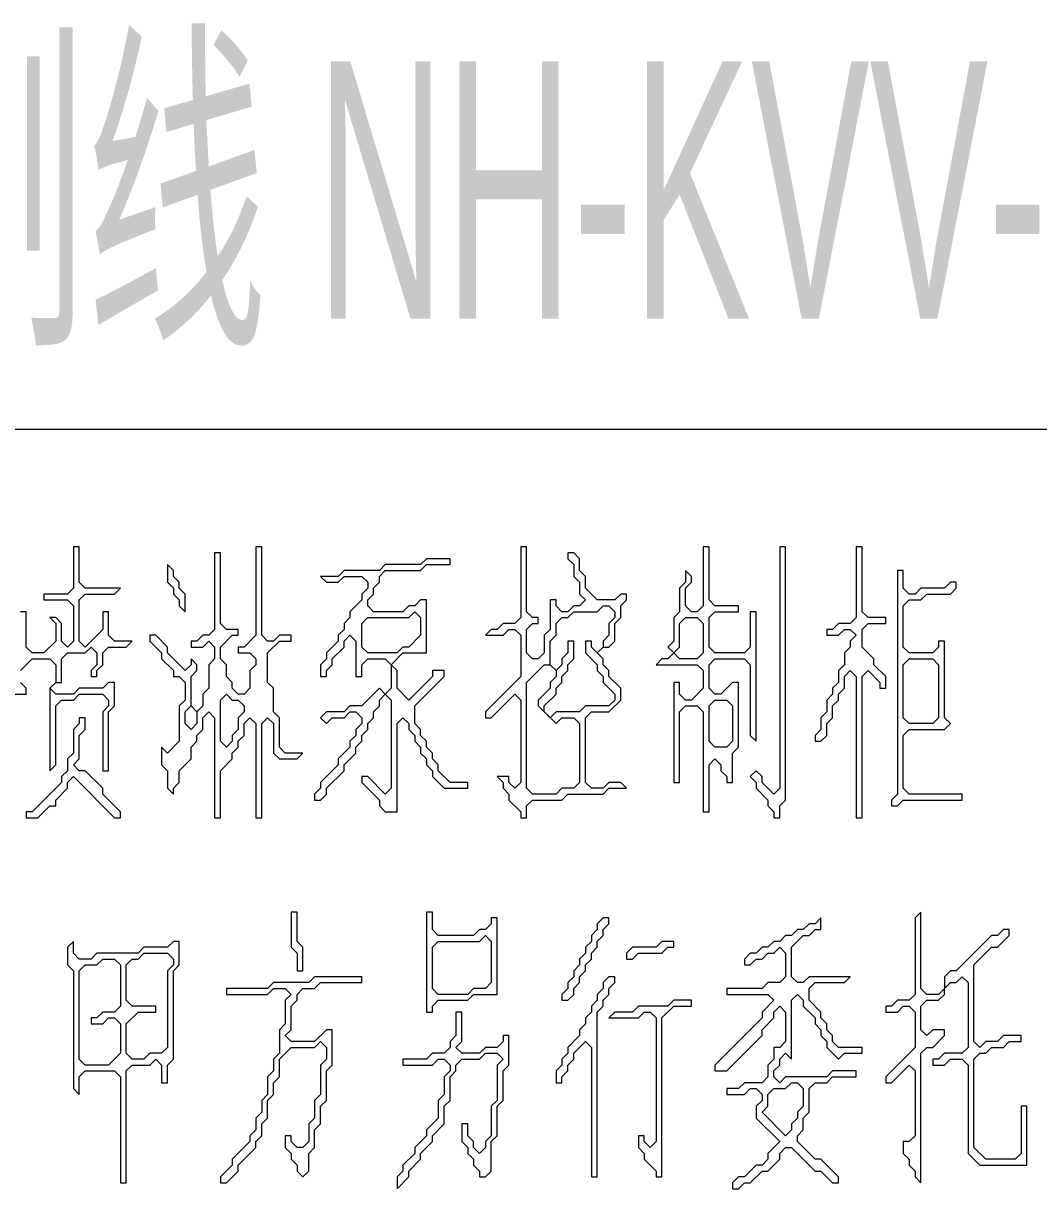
# Model space of a CAD drawing. Header units: millimetres. Extents: x 24 to 865, y 18 to 612.
# Drawn here: x 367.52 to 382.63, y 297.15 to 314.49 of the extents above; entities that cross this region are included whole.
import ezdxf

# ---------------------------------------------------------------- set-up
doc = ezdxf.new("R2010")
doc.units = ezdxf.units.MM
for name, color, linetype, lineweight in [('OCR_TEXT', 6, 'Continuous', 0), ('TRACE_STRAIGHT', 5, 'Continuous', 0), ('TRACE_TEXT_SYMBOL', 6, 'Continuous', 0)]:
    doc.layers.add(name, color=color, linetype=linetype, lineweight=lineweight)
doc.styles.add('wqy-unicode', font='wqy-unicode.lff')

msp = doc.modelspace()

# ---------------------------------------------------------------- linework, layer by layer
at = {"layer": 'TRACE_STRAIGHT', "color": 5}
msp.add_line((345.116, 308.451), (398.607, 308.451), dxfattribs=at)
at = {"layer": 'TRACE_TEXT_SYMBOL', "color": 6}
for points in [[(368.267, 306.699), (368.267, 306.086), (368.179, 305.999), (367.829, 305.999), (367.829, 305.911), (368.179, 305.911), (368.267, 305.823), (368.267, 305.298), (368.179, 305.21), (368.092, 305.298), (368.092, 305.561), (368.004, 305.648), (367.916, 305.648), (368.004, 305.561), (368.004, 305.298), (367.829, 305.123), (367.654, 305.123), (367.566, 305.21), (367.566, 305.736), (367.479, 305.736)], [(368.179, 305.123), (368.442, 305.123), (368.53, 305.21), (368.617, 305.123), (368.617, 304.948), (368.53, 304.86), (368.53, 304.773), (368.617, 304.773), (368.617, 304.86), (368.705, 304.948), (368.705, 305.123), (368.792, 305.21), (369.055, 305.21), (369.143, 305.298), (368.88, 305.298), (368.792, 305.386), (368.792, 305.736), (368.705, 305.736), (368.705, 305.473), (368.442, 305.21), (368.354, 305.298), (368.354, 305.911), (368.442, 305.999), (368.88, 305.999), (368.967, 306.086), (368.442, 306.086), (368.354, 306.174), (368.354, 306.699), (368.267, 306.699)], [(370.982, 306.699), (370.982, 305.386), (370.807, 305.21), (370.719, 305.21), (370.719, 305.123), (370.894, 305.123), (370.982, 305.035), (370.982, 304.948), (370.894, 304.86), (370.894, 304.597), (370.807, 304.51), (370.719, 304.51), (370.631, 304.597), (370.631, 304.685), (370.544, 304.773), (370.544, 304.948), (370.456, 305.035), (370.456, 305.21), (370.631, 305.386), (370.719, 305.386), (370.719, 305.473), (370.544, 305.473), (370.456, 305.561), (370.456, 306.612), (370.369, 306.612), (370.369, 305.473), (370.281, 305.386), (370.194, 305.386), (370.106, 305.298), (370.018, 305.298), (370.018, 305.21), (370.194, 305.21), (370.281, 305.298), (370.369, 305.21), (370.369, 305.035), (370.281, 304.948), (370.281, 304.597), (370.194, 304.51), (370.194, 304.335), (370.106, 304.247), (370.018, 304.335), (370.018, 304.773), (370.106, 304.86), (370.106, 304.948), (370.018, 305.035), (370.018, 304.948), (369.931, 304.86), (369.668, 305.123), (369.668, 305.21), (369.493, 305.386), (369.405, 305.386), (369.405, 305.298), (369.58, 305.123), (369.58, 305.035), (369.756, 304.86), (369.756, 304.773), (369.843, 304.773), (369.931, 304.685), (369.931, 304.422), (369.843, 304.335), (369.843, 303.809), (369.668, 303.634), (369.58, 303.722), (369.58, 303.459)], [(369.58, 303.459), (369.668, 303.371), (369.668, 303.109), (369.756, 303.021), (369.756, 303.109), (369.843, 303.196), (369.843, 303.371), (370.018, 303.546), (370.018, 303.722), (370.106, 303.809), (370.106, 303.897), (370.194, 303.984), (370.194, 304.159), (370.281, 304.247), (370.369, 304.159), (370.369, 302.671), (370.456, 302.671), (370.456, 303.371), (370.631, 303.546), (370.631, 303.634), (370.719, 303.722), (370.719, 303.809), (370.807, 303.897), (370.807, 304.072), (370.894, 304.159), (370.982, 304.072), (370.982, 302.671), (371.069, 302.671), (371.069, 304.072), (371.157, 304.159), (371.244, 304.072), (371.244, 303.634), (371.332, 303.546), (371.595, 303.546), (371.682, 303.634), (371.42, 303.634), (371.332, 303.722), (371.332, 304.159), (371.244, 304.247), (371.244, 304.597), (371.157, 304.685), (371.157, 305.123), (371.332, 305.298), (371.507, 305.298), (371.507, 305.386), (371.332, 305.386), (371.244, 305.298), (371.157, 305.298), (371.069, 305.386), (371.069, 306.699), (370.982, 306.699)], [(374.923, 306.699), (374.923, 305.648), (374.835, 305.561), (374.66, 305.561), (374.572, 305.473), (374.485, 305.473), (374.397, 305.386), (374.66, 305.386), (374.748, 305.473), (374.835, 305.473), (374.923, 305.386), (374.923, 304.773), (374.397, 304.247), (374.397, 304.159), (374.485, 304.159), (374.835, 304.51), (374.923, 304.422), (374.923, 303.196), (374.835, 303.109), (374.748, 303.196), (374.748, 303.284), (374.572, 303.284), (374.66, 303.196), (374.66, 303.109), (374.748, 303.021), (374.748, 302.933), (374.923, 302.758), (374.923, 302.671), (375.01, 302.671), (375.01, 302.846), (375.098, 302.933), (375.536, 302.933), (375.623, 303.021), (376.149, 303.021), (376.236, 303.109), (376.499, 303.109), (376.412, 303.196), (376.236, 303.196), (376.149, 303.109), (375.974, 303.109), (375.886, 303.196), (375.886, 304.159), (375.974, 304.247), (376.236, 304.247), (376.412, 304.422), (376.412, 304.597), (376.236, 304.773), (376.236, 304.86), (376.149, 304.948), (376.149, 305.035), (376.061, 305.123), (376.149, 305.21), (376.236, 305.21), (376.324, 305.298), (376.324, 305.561), (376.412, 305.648), (376.412, 305.823), (376.499, 305.911), (376.499, 305.999), (376.412, 305.999), (376.324, 305.911), (376.061, 305.911), (375.886, 306.086), (375.886, 306.261)], [(375.886, 306.261), (375.799, 306.349), (375.799, 306.524), (375.711, 306.612), (375.623, 306.612), (375.623, 306.524), (375.711, 306.436), (375.711, 306.261), (375.799, 306.174), (375.799, 305.999), (375.886, 305.911), (375.799, 305.823), (375.711, 305.823), (375.623, 305.736), (375.536, 305.736), (375.448, 305.823), (375.448, 305.911), (375.361, 305.911), (375.361, 305.473), (375.273, 305.386), (375.273, 305.123), (375.185, 305.035), (375.098, 305.035), (375.01, 305.123), (375.01, 305.473), (375.098, 305.561), (375.185, 305.561), (375.185, 305.648), (375.098, 305.648), (375.01, 305.736), (375.01, 306.699), (374.923, 306.699)], [(377.638, 306.699), (377.638, 305.823), (377.55, 305.736), (377.463, 305.736), (377.375, 305.823), (377.375, 306.086), (377.463, 306.174), (377.463, 306.261), (377.375, 306.349), (377.375, 306.174), (377.287, 306.086), (377.287, 305.736), (377.2, 305.648), (377.2, 305.298), (377.112, 305.21), (377.2, 305.123), (377.112, 305.035), (377.025, 305.035), (376.937, 304.948), (377.55, 304.948), (377.638, 304.86), (377.638, 304.597), (377.463, 304.422), (377.375, 304.422), (377.287, 304.51), (377.287, 304.685), (377.2, 304.685), (377.2, 303.196), (377.287, 303.196), (377.287, 304.247), (377.375, 304.335), (377.55, 304.335), (377.638, 304.247), (377.638, 302.758), (377.725, 302.758), (377.725, 303.459), (377.813, 303.546), (377.9, 303.459), (377.9, 303.371), (377.988, 303.284), (377.988, 303.196), (378.076, 303.196), (378.076, 303.634), (378.163, 303.722), (378.163, 304.685), (378.076, 304.685), (377.9, 304.51), (377.813, 304.51), (377.725, 304.597), (377.725, 304.948), (377.813, 305.035), (378.251, 305.035), (378.338, 304.948), (378.338, 303.897), (378.426, 303.809), (378.426, 305.736), (378.338, 305.736), (378.338, 305.21), (378.251, 305.123), (377.813, 305.123), (377.725, 305.21), (377.725, 305.648), (377.813, 305.736), (378.163, 305.736)], [(378.163, 305.736), (378.163, 305.823), (377.813, 305.823), (377.725, 305.911), (377.725, 306.699), (377.638, 306.699)], [(373.521, 306.524), (373.434, 306.436), (372.908, 306.436), (372.821, 306.349), (372.295, 306.349), (372.208, 306.261), (371.945, 306.261), (372.033, 306.174), (372.208, 306.174), (372.295, 306.261), (372.558, 306.261), (372.646, 306.174), (372.646, 306.086), (372.558, 305.999), (372.558, 305.911), (372.383, 305.736), (372.383, 305.648), (372.295, 305.561), (372.295, 305.473), (372.208, 305.386), (372.208, 305.298), (372.033, 305.123), (372.033, 305.035), (371.945, 304.948), (371.945, 304.773), (372.033, 304.773), (372.033, 304.86), (372.12, 304.948), (372.12, 305.035), (372.295, 305.21), (372.295, 305.298), (372.383, 305.386), (372.471, 305.298), (372.471, 304.773), (372.558, 304.773), (372.558, 304.948), (372.646, 305.035), (372.908, 305.035), (372.996, 304.948), (372.996, 304.597), (372.908, 304.51), (372.821, 304.597), (372.558, 304.335), (372.383, 304.335), (372.295, 304.247), (372.033, 304.247), (371.945, 304.159), (372.033, 304.072), (372.12, 304.159), (372.295, 304.159), (372.383, 304.247), (372.471, 304.247), (372.558, 304.159), (372.558, 304.072), (372.471, 303.984), (372.471, 303.897), (372.383, 303.809), (372.383, 303.722), (372.208, 303.546), (372.208, 303.459), (371.945, 303.196), (371.945, 303.109), (371.857, 303.021), (371.857, 302.933)], [(373.521, 305.911), (373.434, 305.911), (373.346, 305.823), (373.259, 305.823), (373.171, 305.736), (372.733, 305.736), (372.646, 305.823), (372.646, 305.911), (372.733, 305.999), (372.733, 306.086), (372.821, 306.174), (372.821, 306.261), (372.908, 306.349), (373.434, 306.349), (373.521, 306.436), (373.872, 306.436), (373.872, 306.524), (373.521, 306.524)], [(371.857, 302.933), (371.945, 302.933), (372.033, 303.021), (372.033, 303.109), (372.295, 303.371), (372.295, 303.459), (372.471, 303.634), (372.471, 303.722), (372.558, 303.809), (372.558, 303.897), (372.646, 303.984), (372.646, 304.072), (372.733, 304.159), (372.733, 304.247), (372.821, 304.335), (372.821, 304.422), (372.908, 304.51), (372.996, 304.422), (372.996, 303.109), (372.908, 303.021), (372.646, 303.284), (372.558, 303.284), (372.558, 303.196), (372.821, 302.933), (372.821, 302.846), (372.908, 302.758), (373.084, 302.758), (373.084, 304.072), (373.171, 304.159), (373.259, 304.072), (373.259, 303.984), (373.346, 303.897), (373.346, 303.809), (373.434, 303.722), (373.434, 303.634), (373.521, 303.546), (373.521, 303.459), (373.609, 303.371), (373.609, 303.284), (373.784, 303.109), (374.135, 303.109), (374.135, 303.196), (373.872, 303.196), (373.697, 303.371), (373.697, 303.459), (373.609, 303.546), (373.609, 303.634), (373.521, 303.722), (373.521, 303.809), (373.434, 303.897), (373.434, 303.984), (373.346, 304.072), (373.346, 304.335), (373.784, 304.773), (373.784, 304.86), (373.609, 304.86), (373.609, 304.773), (373.259, 304.422), (373.084, 304.597), (373.084, 304.86), (372.996, 304.948), (373.171, 305.123), (373.521, 305.123), (373.521, 305.911)], [(367.479, 304.86), (367.654, 305.035), (367.916, 305.035), (368.004, 304.948), (368.004, 304.685), (367.916, 304.597), (367.916, 303.371), (368.004, 303.459), (368.004, 304.335), (368.092, 304.422), (368.267, 304.422), (368.354, 304.51), (368.705, 304.51), (368.792, 304.422), (368.792, 304.335), (368.705, 304.247), (368.705, 303.371), (368.792, 303.371), (368.792, 304.247), (368.88, 304.335), (368.88, 304.685), (368.792, 304.685), (368.705, 304.597), (368.354, 304.597), (368.267, 304.51), (368.004, 304.51), (367.916, 304.597), (368.004, 304.685), (368.092, 304.685), (368.092, 305.035), (368.179, 305.123)], [(367.216, 304.51), (367.566, 304.51), (367.566, 304.597), (367.479, 304.685)], [(379.389, 301.182), (379.302, 301.094), (379.214, 301.094), (379.126, 301.007), (379.039, 301.007), (378.951, 300.919), (378.864, 300.919), (378.776, 300.831), (378.689, 300.831), (378.601, 300.744), (378.513, 300.744), (378.426, 300.656), (378.338, 300.656), (378.251, 300.569), (378.251, 300.481), (378.338, 300.481), (378.426, 300.569), (378.513, 300.569), (378.601, 300.656), (378.689, 300.656), (378.776, 300.744), (378.864, 300.656), (378.864, 300.306), (378.776, 300.218), (378.601, 300.218), (378.513, 300.131), (377.988, 300.131), (377.988, 300.043), (378.601, 300.043), (378.689, 299.956), (378.513, 299.781), (378.513, 299.693), (377.813, 298.992), (377.813, 298.905), (377.988, 298.905), (378.513, 299.43), (378.513, 299.518), (378.689, 299.693), (378.689, 299.781), (378.776, 299.868), (378.864, 299.781), (378.864, 299.343), (378.776, 299.255), (378.689, 299.255), (378.689, 299.08), (378.601, 298.992), (378.601, 298.817), (378.513, 298.73), (378.251, 298.73), (378.163, 298.642), (377.988, 298.642), (377.988, 298.554), (378.251, 298.554), (378.338, 298.642), (378.426, 298.642), (378.513, 298.554), (378.513, 298.467), (378.426, 298.379), (378.426, 298.204), (378.776, 297.854), (378.601, 297.679), (378.601, 297.591), (378.513, 297.504), (378.426, 297.504)], [(379.214, 299.956), (379.214, 300.131), (379.302, 300.218), (379.74, 300.218), (379.827, 300.306), (379.214, 300.306), (379.126, 300.218), (379.039, 300.218), (378.951, 300.306), (378.951, 300.744), (379.126, 300.919), (379.214, 300.919), (379.302, 301.007), (379.389, 301.007), (379.389, 301.182)], [(380.878, 301.269), (380.79, 301.182), (380.79, 300.043), (380.703, 299.956), (380.528, 299.956), (380.44, 299.868), (380.353, 299.868), (380.353, 299.781), (380.528, 299.781), (380.615, 299.868), (380.703, 299.868), (380.79, 299.781), (380.79, 299.255), (380.353, 298.817), (380.353, 298.73), (380.44, 298.73), (380.703, 298.992), (380.79, 298.905), (380.79, 297.941), (380.703, 297.854), (380.615, 297.854), (380.615, 297.679), (380.703, 297.591), (380.703, 297.504), (380.79, 297.416), (380.79, 297.328), (380.878, 297.241), (380.878, 299.167), (380.966, 299.255), (381.053, 299.255), (381.228, 299.43), (381.228, 299.518), (381.053, 299.518), (380.966, 299.43), (380.878, 299.518), (380.878, 299.868), (380.966, 299.956), (381.141, 299.956), (381.228, 300.043), (381.228, 300.131), (381.316, 300.218), (381.404, 300.218), (381.491, 300.306), (381.579, 300.218), (381.579, 299.255), (381.491, 299.167), (381.228, 299.167), (381.141, 299.08), (381.053, 299.08), (381.053, 298.992), (381.228, 298.992), (381.316, 299.08), (381.491, 299.08), (381.579, 298.992), (381.579, 297.679), (381.754, 297.504), (382.454, 297.504), (382.454, 298.379), (382.367, 298.379), (382.367, 297.679), (382.279, 297.591), (381.841, 297.591), (381.666, 297.766), (381.666, 299.08)], [(381.666, 299.08), (381.754, 299.167), (381.841, 299.167), (381.929, 299.255), (382.104, 299.255), (382.192, 299.343), (382.367, 299.343), (382.367, 299.43), (382.104, 299.43), (382.017, 299.343), (381.841, 299.343), (381.754, 299.255), (381.666, 299.343), (381.666, 300.481), (381.929, 300.744), (382.017, 300.744), (382.192, 300.919), (382.192, 301.007), (382.104, 301.007), (382.017, 300.919), (381.929, 300.919), (381.404, 300.394), (381.316, 300.394), (381.228, 300.306), (381.228, 300.131), (381.141, 300.043), (380.966, 300.043), (380.878, 300.131), (380.878, 301.269)], [(371.857, 300.306), (371.77, 300.218), (371.244, 300.218), (371.157, 300.131), (370.544, 300.131), (370.544, 300.043), (371.157, 300.043), (371.244, 300.131), (371.42, 300.131), (371.507, 300.043), (371.42, 299.956), (371.42, 299.605), (371.332, 299.518), (371.332, 299.167), (371.244, 299.08), (371.244, 298.905), (371.157, 298.817), (371.157, 298.554), (371.069, 298.467), (371.069, 298.292), (370.982, 298.204), (370.982, 298.029), (370.894, 297.941), (370.894, 297.854), (370.631, 297.591), (370.631, 297.504), (370.456, 297.328), (370.456, 297.241), (370.544, 297.241), (370.719, 297.416), (370.719, 297.504), (370.982, 297.766), (370.982, 297.854), (371.069, 297.941), (371.069, 298.117), (371.157, 298.204), (371.157, 298.467), (371.244, 298.554), (371.244, 298.73), (371.332, 298.817), (371.332, 299.08), (371.507, 299.255), (371.857, 299.255), (371.945, 299.343), (372.033, 299.255), (372.033, 299.08), (371.945, 298.992), (371.945, 298.554), (371.857, 298.467), (371.857, 298.204), (371.77, 298.117), (371.77, 297.854), (371.682, 297.766), (371.595, 297.766), (371.507, 297.854), (371.507, 297.941), (371.42, 297.941), (371.42, 297.766), (371.507, 297.679), (371.507, 297.591), (371.595, 297.504), (371.595, 297.416), (371.682, 297.328), (371.77, 297.416)], [(371.77, 297.416), (371.77, 297.679), (371.857, 297.766), (371.857, 298.029), (371.945, 298.117), (371.945, 298.379), (372.033, 298.467), (372.033, 298.905), (372.12, 298.992), (372.12, 299.518), (372.033, 299.518), (371.857, 299.343), (371.507, 299.343), (371.42, 299.43), (371.507, 299.518), (371.507, 299.868), (371.595, 299.956), (371.595, 300.043), (371.682, 300.131), (371.857, 300.131), (371.945, 300.218), (372.558, 300.218), (372.558, 300.306), (371.857, 300.306)], [(378.426, 297.504), (378.251, 297.328), (378.163, 297.328), (378.076, 297.241), (378.076, 297.153), (378.163, 297.153), (378.251, 297.241), (378.338, 297.241), (378.513, 297.416), (378.601, 297.416), (378.776, 297.591), (378.776, 297.679), (378.864, 297.766), (378.951, 297.766), (379.302, 297.416), (379.389, 297.416), (379.564, 297.241), (379.652, 297.241), (379.652, 297.328), (379.389, 297.591), (379.302, 297.591), (379.039, 297.854), (379.039, 297.941), (379.126, 298.029), (379.126, 298.204), (379.214, 298.292), (379.214, 298.642), (379.302, 298.73), (379.477, 298.73), (379.564, 298.817), (379.915, 298.817), (379.915, 298.905), (379.564, 298.905), (379.477, 298.817), (378.864, 298.817), (378.776, 298.73), (378.689, 298.817), (378.689, 298.905), (378.776, 298.992), (378.776, 299.08), (378.864, 299.167), (378.951, 299.08), (378.951, 299.956), (379.039, 300.043), (379.126, 299.956), (379.126, 299.868), (379.302, 299.693), (379.302, 299.605), (379.389, 299.518), (379.389, 299.43), (379.477, 299.343), (379.477, 299.255), (379.652, 299.08), (379.74, 299.167), (380.002, 299.167), (380.002, 299.255), (379.652, 299.255), (379.564, 299.343), (379.564, 299.43), (379.477, 299.518), (379.477, 299.605), (379.389, 299.693), (379.389, 299.781), (379.214, 299.956)], [(373.959, 299.781), (373.959, 299.43), (373.872, 299.343), (373.872, 299.255), (373.784, 299.167), (373.609, 299.167), (373.521, 299.08), (373.171, 299.08), (373.171, 298.992), (373.609, 298.992), (373.697, 299.08), (373.784, 299.08), (373.872, 298.992), (373.872, 298.905), (373.784, 298.817), (373.784, 298.554), (373.697, 298.467), (373.697, 298.204), (373.521, 298.029), (373.521, 297.941), (373.346, 297.766), (373.346, 297.679), (373.171, 297.504), (373.171, 297.416), (373.084, 297.328), (373.084, 297.153), (373.259, 297.328), (373.259, 297.416), (373.434, 297.591), (373.434, 297.679), (373.609, 297.854), (373.609, 297.941), (373.784, 298.117), (373.784, 298.379), (373.872, 298.467), (373.872, 298.817), (373.959, 298.905), (373.959, 298.992), (374.047, 299.08), (374.31, 299.08), (374.397, 299.167), (374.572, 299.167), (374.66, 299.08), (374.572, 298.992), (374.572, 298.467), (374.485, 298.379), (374.485, 297.941), (374.397, 297.854), (374.397, 297.766), (374.31, 297.679), (374.222, 297.766), (374.222, 297.854), (374.135, 297.941), (374.135, 298.117), (374.047, 298.117), (374.047, 297.854), (374.135, 297.766), (374.135, 297.679), (374.222, 297.591), (374.222, 297.504), (374.31, 297.416), (374.31, 297.328), (374.397, 297.328), (374.485, 297.416)], [(374.485, 297.416), (374.485, 297.854), (374.572, 297.941), (374.572, 298.379), (374.66, 298.467), (374.66, 298.905), (374.748, 298.992), (374.748, 299.43), (374.66, 299.43), (374.66, 299.343), (374.572, 299.255), (374.397, 299.255), (374.31, 299.167), (374.047, 299.167), (373.959, 299.255), (374.047, 299.343), (374.047, 299.781), (373.959, 299.781)]]:
    msp.add_lwpolyline(points, dxfattribs=at)
for points in [[(378.776, 306.699), (378.776, 303.109), (378.689, 303.021), (378.513, 303.196), (378.513, 303.284), (378.426, 303.371), (378.338, 303.284), (378.426, 303.196), (378.426, 303.109), (378.601, 302.933), (378.601, 302.846), (378.689, 302.758), (378.689, 302.671), (378.776, 302.671), (378.776, 302.846), (378.864, 302.933), (378.864, 306.699)], [(379.915, 306.699), (379.915, 305.648), (379.827, 305.561), (379.652, 305.561), (379.564, 305.473), (379.477, 305.473), (379.477, 305.386), (379.652, 305.386), (379.74, 305.473), (379.827, 305.473), (379.915, 305.386), (379.827, 305.298), (379.827, 305.21), (379.74, 305.123), (379.74, 304.948), (379.652, 304.86), (379.652, 304.685), (379.564, 304.597), (379.564, 304.51), (379.477, 304.422), (379.477, 304.247), (379.389, 304.159), (379.389, 303.984), (379.302, 303.897), (379.302, 303.809), (379.389, 303.809), (379.477, 303.897), (379.477, 304.072), (379.564, 304.159), (379.564, 304.335), (379.652, 304.422), (379.652, 304.51), (379.74, 304.597), (379.74, 304.773), (379.827, 304.86), (379.915, 304.773), (379.915, 302.671), (380.002, 302.671), (380.002, 304.773), (380.09, 304.86), (380.265, 304.685), (380.265, 304.597), (380.353, 304.597), (380.353, 304.773), (380.177, 304.948), (380.177, 305.035), (380.002, 305.21), (380.002, 305.473), (380.09, 305.561), (380.353, 305.561), (380.353, 305.648), (380.09, 305.648), (380.002, 305.736), (380.002, 306.699)], [(369.668, 306.436), (369.668, 306.174), (369.756, 306.086), (369.756, 305.999), (369.843, 305.911), (369.843, 305.823), (369.931, 305.736), (369.931, 305.999), (369.843, 306.086), (369.843, 306.174), (369.756, 306.261), (369.756, 306.349)], [(380.528, 306.349), (380.528, 303.021), (380.44, 302.933), (380.44, 302.846), (380.528, 302.846), (380.615, 302.933), (381.491, 302.933), (381.491, 303.021), (380.703, 303.021), (380.615, 303.109), (380.615, 303.897), (380.703, 303.984), (381.228, 303.984), (381.316, 304.072), (381.228, 304.159), (381.228, 305.298), (381.141, 305.298), (381.141, 305.21), (381.053, 305.123), (380.703, 305.123), (380.615, 305.21), (380.615, 305.823), (380.703, 305.911), (380.878, 305.911), (380.966, 305.999), (381.316, 305.999), (381.404, 306.086), (381.404, 306.174), (381.316, 306.174), (381.228, 306.086), (380.878, 306.086), (380.79, 305.999), (380.703, 305.999), (380.615, 306.086), (380.615, 306.349)], [(376.061, 305.736), (376.149, 305.823), (376.236, 305.823), (376.324, 305.736), (376.324, 305.648), (376.236, 305.561), (376.236, 305.386), (376.149, 305.298), (376.149, 305.21), (376.061, 305.123), (375.974, 305.21), (375.974, 305.298), (375.886, 305.298), (375.886, 305.123), (376.061, 304.948), (376.061, 304.86), (376.149, 304.773), (376.149, 304.685), (376.324, 304.51), (376.324, 304.422), (376.236, 304.335), (375.886, 304.335), (375.799, 304.247), (375.448, 304.247), (375.361, 304.159), (375.273, 304.247), (375.273, 304.335), (375.448, 304.51), (375.448, 304.597), (375.536, 304.685), (375.536, 304.773), (375.623, 304.86), (375.623, 304.948), (375.711, 305.035), (375.711, 305.298), (375.623, 305.298), (375.623, 305.123), (375.536, 305.035), (375.536, 304.948), (375.448, 304.86), (375.361, 304.948), (375.361, 305.298), (375.448, 305.386), (375.448, 305.561), (375.536, 305.648), (375.623, 305.648), (375.711, 305.736)], [(373.259, 305.648), (373.346, 305.736), (373.434, 305.648), (373.434, 305.386), (373.259, 305.21), (373.171, 305.21), (373.084, 305.123), (372.646, 305.123), (372.558, 305.21), (372.558, 305.561), (372.646, 305.648)], [(377.287, 305.561), (377.375, 305.648), (377.55, 305.648), (377.638, 305.561), (377.638, 305.123), (377.55, 305.035), (377.287, 305.035), (377.2, 305.123), (377.287, 305.21)], [(375.273, 304.948), (375.361, 304.948), (375.448, 304.86), (375.448, 304.773), (375.361, 304.685), (375.361, 304.597), (375.185, 304.422), (375.185, 304.335), (375.448, 304.072), (375.536, 304.159), (375.711, 304.159), (375.799, 304.072), (375.799, 303.196), (375.711, 303.109), (375.536, 303.109), (375.448, 303.021), (375.098, 303.021), (375.01, 303.109), (375.01, 304.685)], [(380.615, 304.948), (380.703, 305.035), (381.053, 305.035), (381.141, 304.948), (381.141, 304.159), (381.053, 304.072), (380.703, 304.072), (380.615, 304.159)], [(370.456, 304.422), (370.544, 304.51), (370.631, 304.422), (370.719, 304.422), (370.807, 304.335), (370.807, 304.247), (370.719, 304.159), (370.719, 303.984), (370.631, 303.897), (370.631, 303.809), (370.544, 303.722), (370.456, 303.809)], [(377.725, 304.335), (377.813, 304.422), (377.988, 304.422), (378.076, 304.335), (378.076, 303.809), (377.988, 303.722), (377.813, 303.722), (377.725, 303.809)], [(369.931, 304.247), (370.018, 304.335), (370.106, 304.247), (370.106, 304.072), (370.018, 303.984), (369.931, 304.072)], [(368.354, 304.159), (368.354, 304.072), (368.267, 303.984), (368.267, 303.634), (368.179, 303.546), (368.179, 303.371), (368.092, 303.284), (368.092, 303.196), (367.654, 302.758), (367.566, 302.758), (367.566, 302.671), (367.741, 302.671), (367.916, 302.846), (368.004, 302.846), (368.004, 302.933), (368.179, 303.109), (368.179, 303.196), (368.267, 303.284), (368.88, 302.671), (368.967, 302.671), (368.967, 302.758), (368.705, 303.021), (368.705, 303.109), (368.442, 303.371), (368.354, 303.371), (368.267, 303.459), (368.354, 303.546), (368.354, 303.897), (368.442, 303.984), (368.442, 304.159)], [(371.507, 301.269), (371.507, 300.744), (371.595, 300.656), (371.595, 300.394), (371.682, 300.394), (371.682, 300.744), (371.595, 300.831), (371.595, 301.269)], [(373.521, 301.269), (373.521, 299.781), (373.609, 299.781), (373.609, 299.868), (373.697, 299.956), (374.135, 299.956), (374.222, 300.043), (374.572, 300.043), (374.572, 301.182), (374.485, 301.182), (374.485, 301.094), (374.397, 301.007), (374.31, 301.007), (374.222, 300.919), (373.697, 300.919), (373.609, 301.007), (373.609, 301.269)], [(376.149, 301.182), (376.061, 301.094), (376.061, 301.007), (375.974, 300.919), (375.974, 300.831), (375.886, 300.744), (375.886, 300.656), (375.799, 300.569), (375.799, 300.481), (375.711, 300.394), (375.711, 300.306), (375.623, 300.218), (375.623, 300.131), (375.536, 300.043), (375.536, 299.956), (375.623, 299.956), (375.711, 300.043), (375.711, 300.131), (375.799, 300.218), (375.799, 300.306), (375.886, 300.394), (375.886, 300.481), (375.974, 300.569), (375.974, 300.656), (376.061, 300.744), (376.061, 300.831), (376.149, 300.919), (376.149, 301.007), (376.236, 301.094), (376.236, 301.182)], [(368.267, 300.831), (368.179, 300.744), (368.179, 300.481), (368.267, 300.394), (368.267, 298.642), (368.354, 298.554), (368.354, 298.817), (368.442, 298.905), (368.88, 298.905), (368.967, 298.817), (368.967, 297.241), (369.055, 297.241), (369.055, 298.905), (369.143, 298.992), (369.405, 298.992), (369.493, 299.08), (369.58, 298.992), (369.58, 298.73), (369.668, 298.73), (369.668, 298.992), (369.756, 299.08), (369.756, 300.394), (369.843, 300.481), (369.843, 300.831), (369.756, 300.831), (369.668, 300.744), (369.318, 300.744), (369.23, 300.656), (368.617, 300.656), (368.53, 300.569), (368.354, 300.569), (368.267, 300.656)], [(374.31, 300.831), (374.397, 300.919), (374.485, 300.831), (374.485, 300.218), (374.397, 300.131), (374.222, 300.131), (374.135, 300.043), (373.697, 300.043), (373.609, 300.131), (373.609, 300.744), (373.697, 300.831)], [(377.025, 300.831), (376.937, 300.744), (376.587, 300.744), (376.499, 300.656), (376.499, 300.569), (376.587, 300.569), (376.674, 300.656), (377.025, 300.656), (377.112, 300.744), (377.2, 300.744), (377.2, 300.831)], [(369.23, 300.569), (369.318, 300.656), (369.668, 300.656), (369.756, 300.569), (369.756, 300.481), (369.668, 300.394), (369.668, 299.255), (369.58, 299.167), (369.405, 299.167), (369.318, 299.08), (369.143, 299.08), (369.055, 299.167), (369.055, 299.605), (369.23, 299.781), (369.493, 299.781), (369.493, 299.868), (369.143, 299.868), (369.055, 299.956), (369.055, 300.481), (369.143, 300.569)], [(368.617, 300.481), (368.705, 300.569), (368.88, 300.569), (368.967, 300.481), (368.967, 299.868), (368.88, 299.781), (368.705, 299.781), (368.617, 299.693), (368.53, 299.693), (368.53, 299.605), (368.705, 299.605), (368.792, 299.693), (368.88, 299.693), (368.967, 299.605), (368.967, 299.167), (368.792, 298.992), (368.442, 298.992), (368.354, 299.08), (368.354, 300.394), (368.442, 300.481)], [(376.236, 300.306), (376.149, 300.218), (376.149, 300.131), (376.061, 300.043), (376.061, 299.956), (375.974, 299.868), (375.974, 299.781), (375.886, 299.693), (375.886, 299.605), (375.799, 299.518), (375.799, 299.43), (375.623, 299.255), (375.623, 299.167), (375.536, 299.08), (375.536, 298.992), (375.448, 298.905), (375.448, 298.73), (375.536, 298.73), (375.536, 298.817), (375.623, 298.905), (375.623, 298.992), (375.711, 299.08), (375.711, 299.167), (375.886, 299.343), (375.974, 299.255), (375.974, 297.328), (376.061, 297.328), (376.061, 299.781), (376.149, 299.868), (376.149, 299.956), (376.236, 300.043), (376.236, 300.131), (376.324, 300.218), (376.324, 300.306)], [(377.2, 299.956), (377.112, 299.868), (376.674, 299.868), (376.587, 299.781), (376.324, 299.781), (376.236, 299.693), (376.674, 299.693), (376.762, 299.781), (376.849, 299.781), (376.937, 299.693), (376.937, 297.854), (376.849, 297.766), (376.762, 297.854), (376.762, 297.941), (376.674, 297.941), (376.674, 297.766), (376.762, 297.679), (376.762, 297.591), (376.937, 297.416), (376.937, 297.328), (377.025, 297.328), (377.025, 299.693), (377.2, 299.868), (377.463, 299.868), (377.463, 299.956)], [(378.864, 298.642), (378.951, 298.73), (379.039, 298.73), (379.126, 298.642), (379.126, 298.379), (379.039, 298.292), (379.039, 298.204), (378.951, 298.117), (378.951, 298.029), (378.864, 297.941), (378.513, 298.292), (378.601, 298.379), (378.601, 298.554), (378.689, 298.642)]]:
    msp.add_lwpolyline(points, close=True, dxfattribs=at)

# ---------------------------------------------------------------- texts
at = {"layer": 'OCR_TEXT', "color": 6, "style": 'wqy-unicode', "width": 0.517095}
msp.add_text('直接启泵控制线 NH-KVV-4x2.5', height=3.82542, dxfattribs=at).set_placement((352.262, 310.096))

doc.saveas('drawing.dxf')
